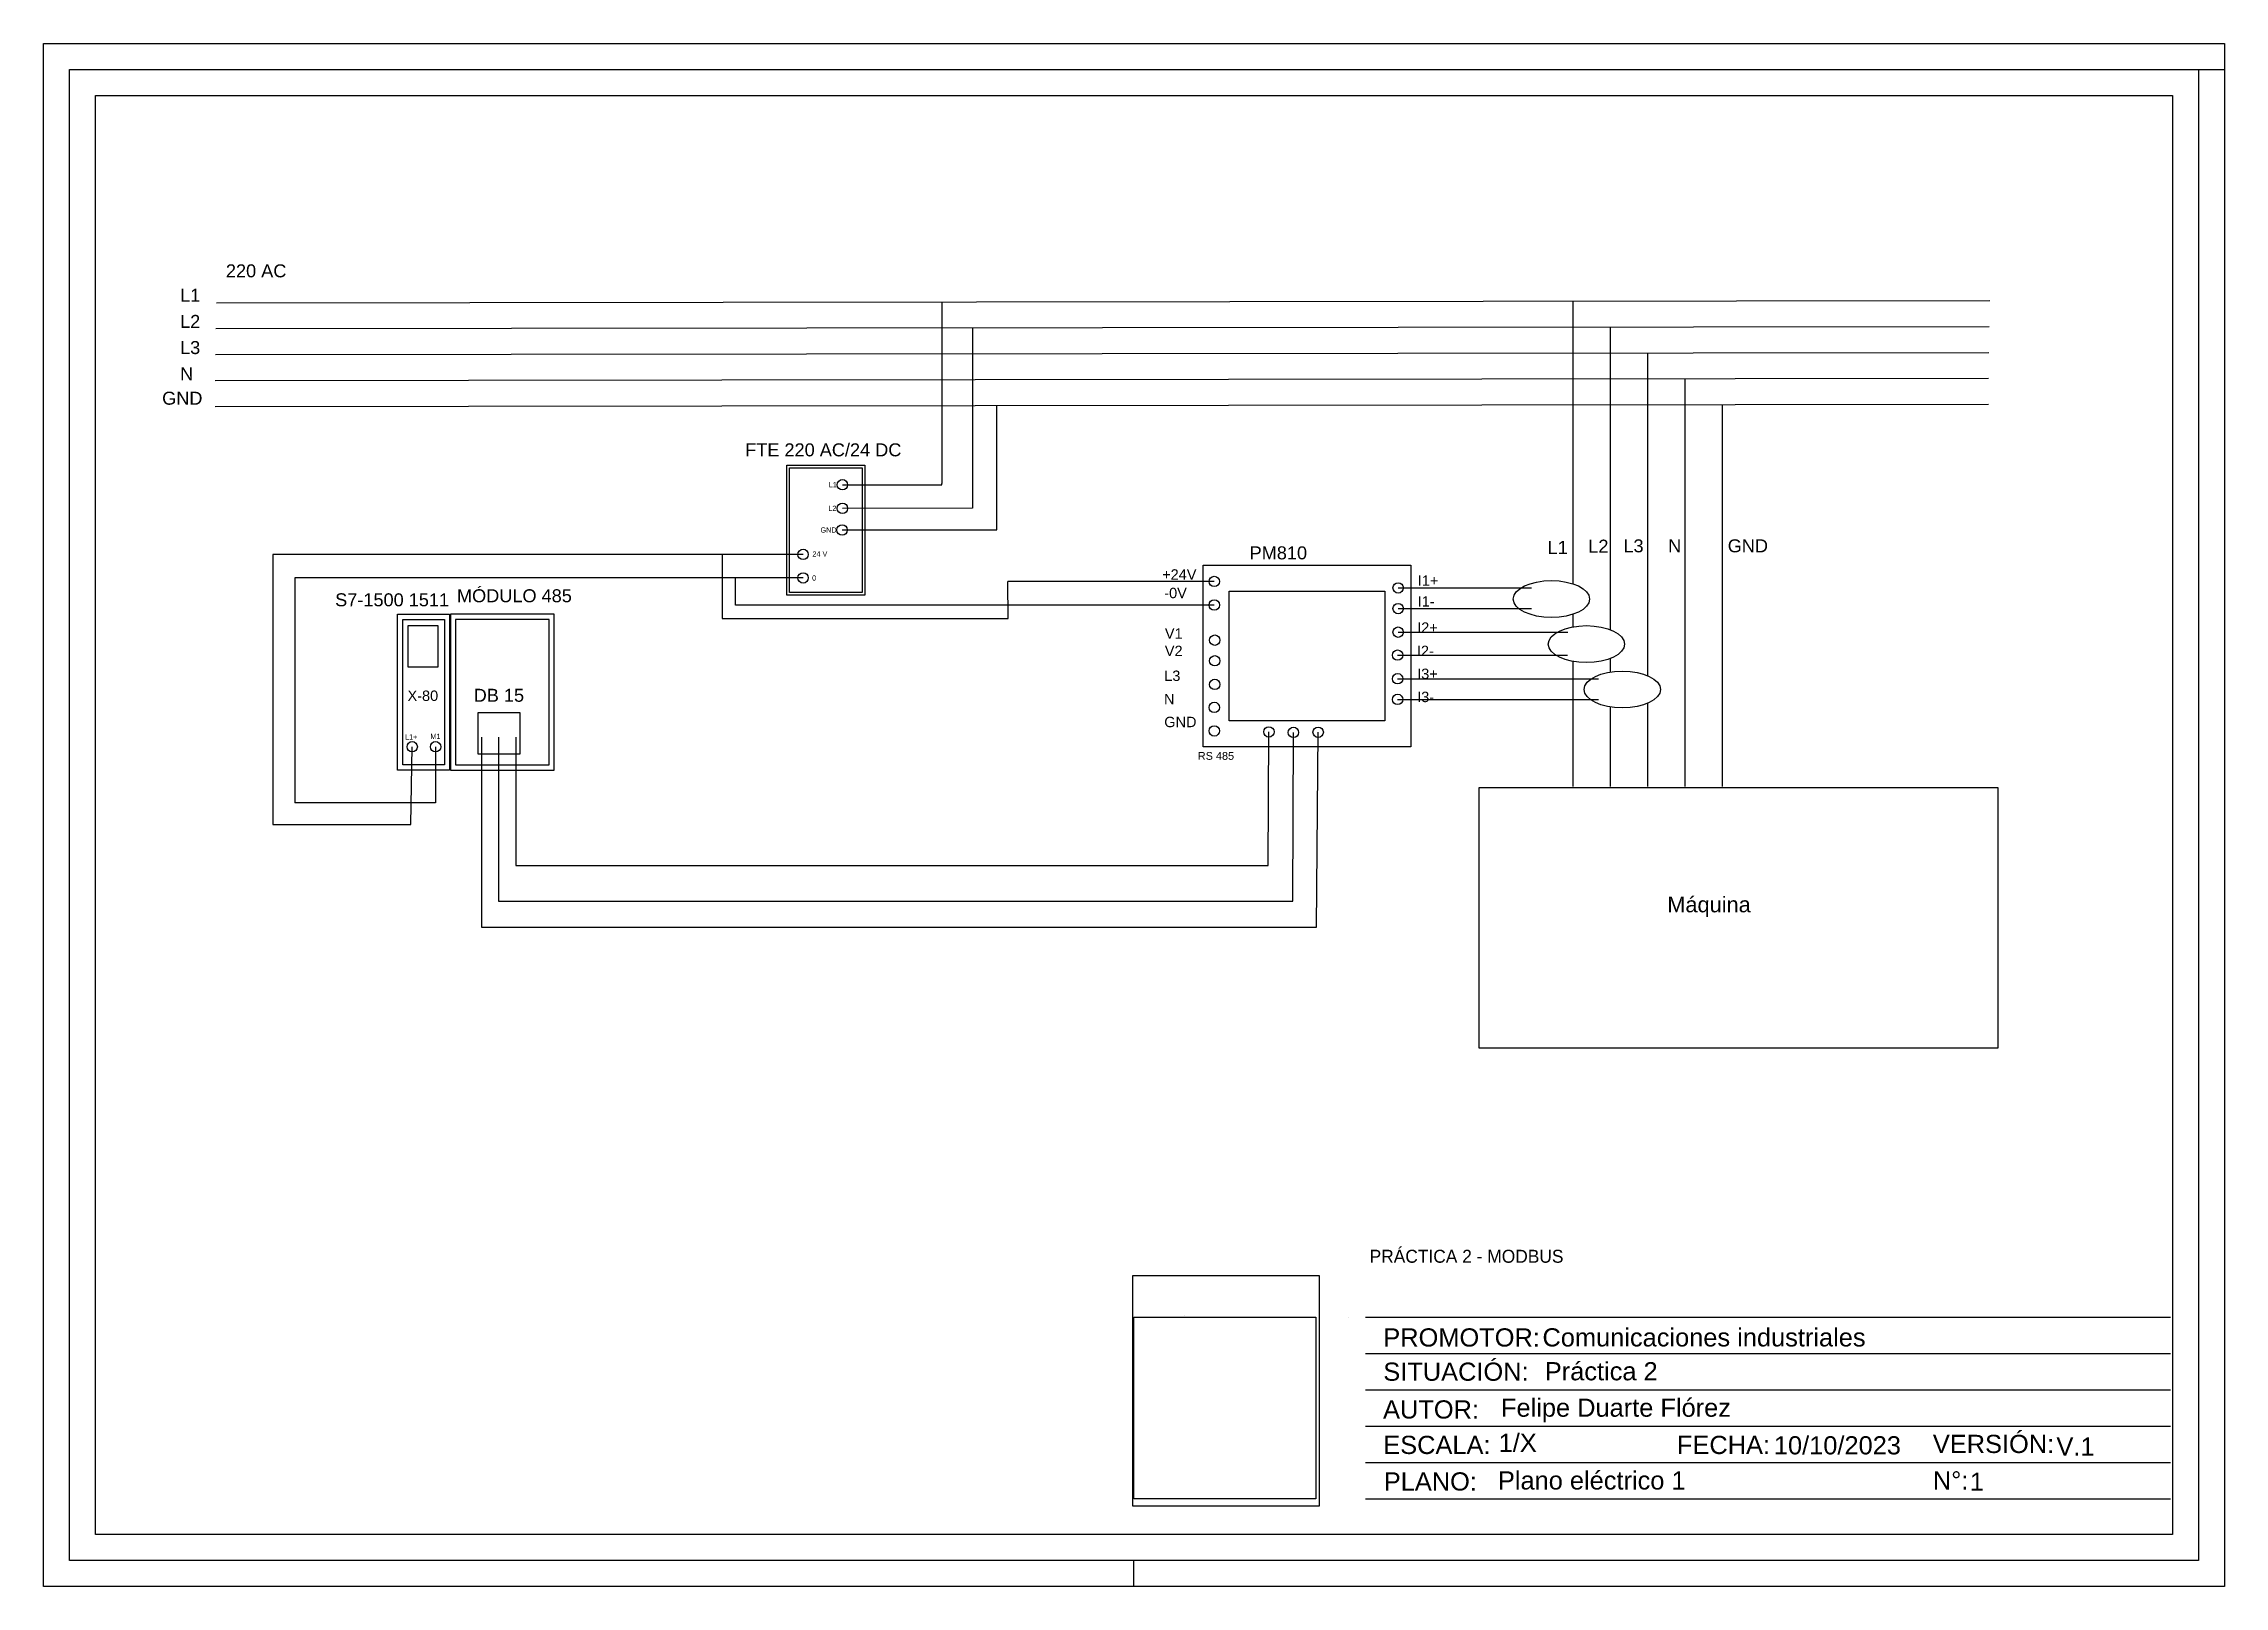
# Model space of a CAD drawing. Header units: millimetres. Extents: x 1526 to 3803, y 2083 to 4662.
# Drawn here: x 1526.4 to 1946.4, y 2083.3 to 2380.3 of the extents above; entities outside this region: 3.
import ezdxf
from ezdxf.enums import TextEntityAlignment as Align

# ---------------------------------------------------------------- set-up
doc = ezdxf.new("R2018")
doc.units = ezdxf.units.MM
doc.styles.get("Standard").update_dxf_attribs({"font": 'arial.ttf'})
picture_1 = doc.add_image_def('image1.jpg', size_in_pixel=(202, 250))

# ---------------------------------------------------------------- blocks, each defined once
blk = doc.blocks.new('cajetin')
for p, q in [((-5, 292), (0, 292)), ((-168.72, 51.79), (-168.72, 51.79)), ((-10.39, 51.79), (-165.39, 51.79)), ((-10.39, 44.79), (-165.39, 44.79)), ((-10.39, 37.79), (-165.39, 37.79)), ((-10.39, 30.79), (-165.39, 30.79)), ((-10.39, 23.79), (-165.39, 23.79)), ((-10.39, 16.79), (-165.39, 16.79)), ((-210, 0), (-210, 5))]:
    blk.add_line(p, q)
for points in [[(-420, 297), (0, 297), (0, 0), (-420, 0), (-420, 297)], [(-210.01, 51.83), (-175.01, 51.83), (-175.01, 16.83), (-210.01, 16.83), (-210.01, 51.83)], [(-200.27, 52.21), (-200.27, 52.21)]]:
    blk.add_lwpolyline(points)
for points in [[(-415, 292), (-5, 292), (-5, 5), (-415, 5)], [(-410, 287), (-10, 287), (-10, 10), (-410, 10)]]:
    blk.add_lwpolyline(points, close=True)
at = {"char_height": 3.5, "attachment_point": 4}
for s, insert in [('PROMOTOR:', (-161.98, 47.9)), ('SITUACIÓN:', (-161.98, 41.31)), ('AUTOR:', (-162.03, 34.04)), ('VERSIÓN:', (-56.14, 27.4)), ('ESCALA:', (-161.99, 27.21)), ('FECHA:', (-105.43, 27.21)), ('PLANO:', (-161.89, 20.18)), ('N°:', (-56.14, 20.4))]:
    blk.add_mtext_dynamic_manual_height_columns(s, width=45.7648, gutter_width=12.5, heights=[0], dxfattribs=dict(at, insert=insert))
at = {"lineweight": 30, "flags": 104}
blk.add_attdef('NOMBRE_PROYECTO', text='', height=5, dxfattribs=at).set_placement((-164.62, 64.79), align=Align.TOP_LEFT)
for tag, p in [('PROMOTOR', (-131.33, 47.94)), ('SITUACION', (-130.88, 41.42)), ('AUTOR', (-139.32, 34.4)), ('1/X', (-139.78, 27.64)), ('FECHA', (-86.76, 27.16)), ('V.X', (-32.35, 26.92)), ('NOMBRE_PLANO', (-139.91, 20.39)), ('X', (-49.03, 20.14))]:
    blk.add_attdef(tag, text='', height=3.5).set_placement(p, align=Align.MIDDLE_LEFT)
blk = doc.blocks.new('FTE 22024ACDC')
blk.add_lwpolyline([(-15, 25), (0, 25), (0, 0), (-15, 0), (-15, 25)])
blk.add_lwpolyline([(-14.5, 24.5), (-0.5, 24.5), (-0.5, 0.5), (-14.5, 0.5)], close=True)
for centre in [(-4.32, 21.23), (-4.32, 16.69), (-4.39, 12.52), (-11.91, 7.83), (-11.91, 3.29)]:
    blk.add_circle(centre, 1)
at = {"attachment_point": 1}
for s, width, insert, char_height in [('FTE 220 AC/24 DC', 32.6501, (-23.05, 29.2), 2.5), ('L1', 2.2536, (-6.96, 21.74), 1), ('L2', 2.2536, (-7.04, 17.19), 1), ('GND', 2.2536, (-8.55, 13.02), 1), ('24 V', 3.0034, (-10.1, 8.41), 1), ('0', 2.2536, (-10.16, 3.78), 1)]:
    blk.add_mtext_dynamic_manual_height_columns(s, width=width, gutter_width=12.5, heights=[0], dxfattribs=dict(at, insert=insert, char_height=char_height))

msp = doc.modelspace()

# ---------------------------------------------------------------- linework, layer by layer
for p, q in [((3460.98, 4661.32), (3802.51, 4661.76)), ((1559.72, 2330.44), (1901.25, 2330.88)), ((1699.43, 2330.62), (1699.43, 2295.65)), ((1820.94, 2330.78), (1820.94, 2276.33)), ((1559.63, 2325.44), (1901.16, 2325.88)), ((1705.3, 2325.63), (1705.3, 2290.86)), ((1828.13, 2325.79), (1828.13, 2267.49)), ((1559.54, 2320.44), (1901.07, 2320.88)), ((1835.33, 2320.8), (1835.33, 2258.65)), ((1559.45, 2310.44), (1900.98, 2310.88)), ((1710.03, 2286.68), (1710.03, 2310.64)), ((1849.72, 2310.82), (1849.72, 2237.28)), ((1680.28, 2295.39), (1699.43, 2295.39)), ((1699.43, 2295.39), (1699.43, 2295.65)), ((1705.3, 2290.86), (1680.28, 2290.85)), ((1680.21, 2286.68), (1710.03, 2286.68)), ((1787.31, 2275.53), (1813.01, 2275.53)), ((1787.31, 2271.55), (1813.01, 2271.55)), ((1820.94, 2270.44), (1820.94, 2268.03)), ((1787.31, 2267.01), (1820.01, 2267.01)), ((1787.21, 2262.59), (1819.91, 2262.59)), ((1820.94, 2261.39), (1820.94, 2237.28)), ((1828.13, 2261.92), (1828.13, 2259.35)), ((1787.21, 2258.05), (1825.91, 2258.05)), ((1787.21, 2254.06), (1825.91, 2254.06)), ((1828.13, 2252.62), (1828.13, 2237.28)), ((1835.33, 2253.32), (1835.33, 2237.28)), ((1762.26, 2222.12), (1762.42, 2247.8)), ((1617.36, 2246.81), (1617.36, 2222.12)), ((1617.36, 2222.12), (1762.26, 2222.12))]:
    msp.add_line(p, q)
at = {"color": 3}
for p, q in [((1559.45, 2315.44), (1900.98, 2315.88)), ((1842.52, 2315.81), (1842.52, 2237.28))]:
    msp.add_line(p, q, dxfattribs=at)
at = {"color": 31}
for p, q in [((1672.69, 2281.99), (1570.56, 2281.99)), ((1570.56, 2281.99), (1570.56, 2230)), ((1657.12, 2281.99), (1657.12, 2269.67)), ((1712.18, 2269.67), (1712.16, 2276.77)), ((1751.9, 2276.77), (1712.16, 2276.77)), ((1657.12, 2269.67), (1712.18, 2269.67)), ((1597.13, 2230), (1597.42, 2244.96)), ((1570.56, 2230), (1597.13, 2230))]:
    msp.add_line(p, q, dxfattribs=at)
at = {"color": 5}
for p, q in [((1672.69, 2277.45), (1574.81, 2277.45)), ((1574.81, 2277.45), (1574.81, 2234.18)), ((1659.66, 2272.24), (1659.66, 2277.45)), ((1751.9, 2272.24), (1659.66, 2272.24)), ((1601.93, 2244.96), (1601.93, 2234.18)), ((1601.93, 2234.18), (1574.81, 2234.18))]:
    msp.add_line(p, q, dxfattribs=at)
at = {"color": 1}
for p, q in [((1767.01, 2215.22), (1767.13, 2247.72)), ((1771.55, 2210.19), (1771.9, 2247.74)), ((1610.78, 2246.81), (1610.78, 2210.19)), ((1614.07, 2246.81), (1614.07, 2215.22)), ((1614.07, 2215.22), (1767.01, 2215.22)), ((1610.78, 2210.19), (1771.55, 2210.19))]:
    msp.add_line(p, q, dxfattribs=at)
for points in [[(1749.76, 2279.93), (1789.76, 2279.93), (1789.76, 2244.93), (1749.76, 2244.93), (1749.76, 2279.93)], [(1594.61, 2270.46), (1604.61, 2270.46), (1604.61, 2240.46), (1594.61, 2240.46), (1594.61, 2270.46)], [(1596.66, 2268.28), (1602.33, 2268.28), (1602.33, 2260.28), (1596.66, 2260.28), (1596.66, 2268.28)], [(1624.78, 2270.46), (1604.78, 2270.46), (1604.78, 2240.46), (1624.78, 2240.46), (1624.78, 2270.46)], [(1610.13, 2251.52), (1618.13, 2251.52), (1618.13, 2243.52), (1610.13, 2243.52), (1610.13, 2251.52)], [(1902.84, 2187.02), (1902.84, 2237.02), (1802.84, 2237.02), (1802.84, 2187.02), (1902.84, 2187.02)]]:
    msp.add_lwpolyline(points)
for points in [[(1754.76, 2274.93), (1784.76, 2274.93), (1784.76, 2249.93), (1754.76, 2249.93)], [(1595.61, 2269.46), (1603.61, 2269.46), (1603.61, 2241.46), (1595.61, 2241.46)], [(1623.78, 2269.46), (1605.78, 2269.46), (1605.78, 2241.46), (1623.78, 2241.46)]]:
    msp.add_lwpolyline(points, close=True)
for centre in [(3503.79, 4549.01), (3503.79, 4544.47), (1751.9, 2276.77), (1787.31, 2275.53), (1751.9, 2272.24), (1787.31, 2271.55), (1787.31, 2267.01), (1751.99, 2265.47), (1751.99, 2261.5), (1787.21, 2262.59), (1751.99, 2256.96), (1787.21, 2258.05), (1751.9, 2252.53), (1787.21, 2254.06), (1751.9, 2248), (1762.42, 2247.8), (1767.13, 2247.72), (1771.9, 2247.74), (1597.42, 2244.96), (1601.93, 2244.96)]:
    msp.add_circle(centre, 1)
for centre in [(1816.82, 2273.39), (1823.57, 2264.71), (1830.48, 2255.98)]:
    msp.add_ellipse(centre, major_axis=(-7.35, 0), ratio=0.483333)

# ---------------------------------------------------------------- block references
ref = msp.add_blockref('cajetin', (1946.43, 2083.31))
lines = msp.add_mtext('PRÁCTICA 2 - MODBUS', dxfattribs={"insert": (1781.81, 2148.11), "char_height": 2.5, "attachment_point": 1})
ref.add_attrib('NOMBRE_PROYECTO', '', (1781.81, 2148.11), dxfattribs={"flags": 104}).embed_mtext(lines)
ref.add_attrib('PROMOTOR', 'Comunicaciones industriales', dxfattribs={"height": 3.5}).set_placement((1815.1, 2131.25), align=Align.MIDDLE_LEFT)
ref.add_attrib('SITUACION', 'Práctica 2', dxfattribs={"height": 3.5}).set_placement((1815.55, 2124.73), align=Align.MIDDLE_LEFT)
ref.add_attrib('AUTOR', 'Felipe Duarte Flórez', dxfattribs={"height": 3.5}).set_placement((1807.11, 2117.72), align=Align.MIDDLE_LEFT)
ref.add_attrib('1/X', '1/X', dxfattribs={"height": 3.5}).set_placement((1806.66, 2110.96), align=Align.MIDDLE_LEFT)
ref.add_attrib('NOMBRE_PLANO', 'Plano eléctrico 1', dxfattribs={"height": 3.5}).set_placement((1806.52, 2103.71), align=Align.MIDDLE_LEFT)
ref.add_attrib('FECHA', '10/10/2023', dxfattribs={"height": 3.5}).set_placement((1859.67, 2110.47), align=Align.MIDDLE_LEFT)
ref.add_attrib('V.X', 'V.1', dxfattribs={"height": 3.5}).set_placement((1914.09, 2110.23), align=Align.MIDDLE_LEFT)
ref.add_attrib('X', '1', dxfattribs={"height": 3.5}).set_placement((1897.41, 2103.46), align=Align.MIDDLE_LEFT)
msp.add_blockref('FTE 22024ACDC', (1684.6, 2274.16))

# ---------------------------------------------------------------- texts
at = {"attachment_point": 1}
for s, width, heights, insert, char_height in [('220 AC', 15.539, [0], (1561.54, 2337.82), 2.5), ('L1', 9.2693, [0], (1552.71, 2333.12), 2.5), ('L2', 9.2693, [0], (1552.71, 2328.08), 2.5), ('L3', 9.2693, [0], (1552.71, 2323.05), 2.5), ('GND', 9.2693, [0], (1549.26, 2313.3), 2.5), ('L2', 9.2693, [0], (1823.93, 2284.82), 2.5), ('L3', 9.2693, [0], (1830.69, 2284.88), 2.5), ('N', 3.2101, [0], (1839.31, 2284.88), 2.5), ('GND', 7.5232, [0], (1850.78, 2284.88), 2.5), ('PM810', 22.5879, [0], (1758.7, 2283.53), 2.5), ('L1', 9.2693, [0], (1816.09, 2284.57), 2.5), ('+24V', 7.8245, [2.18], (1741.86, 2279.12), 2), ('I1+', 7.8245, [2.18], (1791.09, 2277.94), 2), ('S7-1500 1511', 22.5879, [0], (1582.58, 2274.49), 2.5), ('MÓDULO 485', 22.5879, [0], (1606.04, 2275.27), 2.5), ('-0V', 7.8245, [2.18], (1742.26, 2275.55), 2), ('I1-', 7.8245, [2.18], (1791.08, 2273.93), 2), ('I2+', 7.8245, [2.18], (1790.97, 2268.89), 2), ('V2', 7.8245, [2.18], (1742.37, 2264.4), 2), ('V1', 7.8245, [2.18], (1742.38, 2267.76), 2), ('I2-', 7.8245, [2.18], (1790.92, 2264.4), 2), ('L3', 7.8245, [2.18], (1742.26, 2259.62), 2), ('I3+', 7.8245, [2.18], (1790.97, 2259.99), 2), ('X-80', 6.9886, [0], (1596.52, 2255.77), 2), ('DB 15', 10.2985, [0], (1609.26, 2256.11), 2.5), ('I3-', 7.8245, [2.18], (1790.97, 2255.54), 2), ('N', 7.8245, [2.18], (1742.21, 2255.13), 2), ('L1+', 2.2536, [0], (1596.04, 2247.33), 1), ('M1', 2.2536, [0], (1600.92, 2247.44), 1), ('GND', 7.8245, [2.18], (1742.26, 2250.72), 2), ('RS 485', 7.4759, [0], (1748.72, 2243.94), 1.5), ('Máquina', 19.5739, [0], (1839.14, 2216.08), 3)]:
    msp.add_mtext_dynamic_manual_height_columns(s, width=width, gutter_width=12.5, heights=heights, dxfattribs=dict(at, insert=insert, char_height=char_height))
at = {"color": 3, "insert": (1552.71, 2318.01), "char_height": 2.5, "attachment_point": 1}
msp.add_mtext_dynamic_manual_height_columns('N', width=9.2693, gutter_width=12.5, heights=[0], dxfattribs=at)

# ---------------------------------------------------------------- pictures from other files: only their frames are drawn
image = msp.add_image(picture_1, insert=(1736.2, 2098.73), size_in_units=(35.91, 44.44))
image.dxf.flags = 7

doc.saveas('drawing.dxf')
